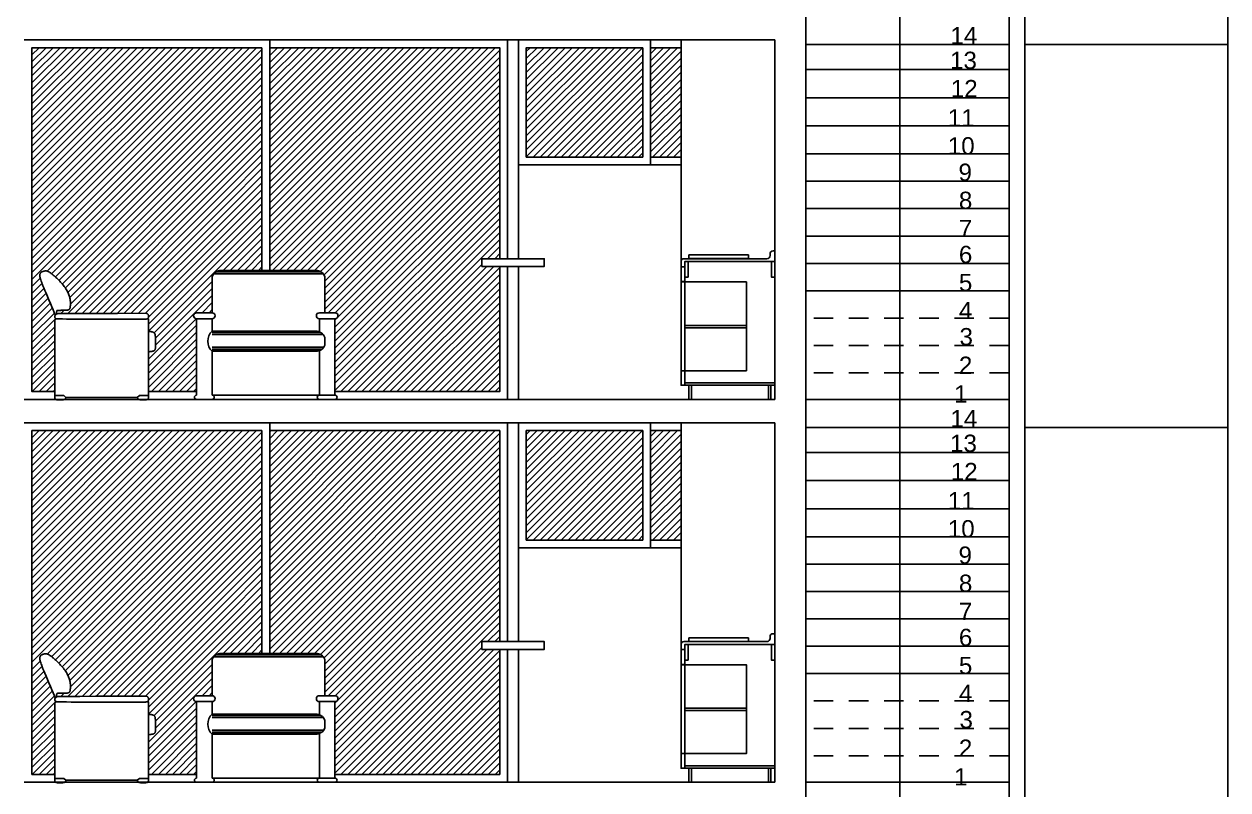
# Model space of a CAD drawing. Header units: millimetres. Extents: x 1217 to 2428, y 234 to 644.
# Drawn here: x 2238.77 to 2246.47, y 411.65 to 416.55 of the extents above; entities that cross this region are included whole.
import ezdxf

# ---------------------------------------------------------------- set-up
doc = ezdxf.new("R2010")
doc.units = ezdxf.units.MM
doc.linetypes.add('HIDDEN2', pattern=[0.1875, 0.125, -0.0625])
for name, color, linetype in [('0.1', 251, 'Continuous'), ('0.2', 2, 'Continuous'), ('0.3', 6, 'Continuous'), ('ESTRUCTURA', 3, 'Continuous'), ('MURO', 5, 'Continuous')]:
    doc.layers.add(name, color=color, linetype=linetype)
doc.styles.get("Standard").update_dxf_attribs({"font": 'arial.ttf'})
pattern_1 = [(45, (422.33998, -285.473547), (-0.0224506403, 0.0224506403), [])]
pattern_2 = [(45, (422.33998, -283.023547), (-0.0224506403, 0.0224506403), [])]

# ---------------------------------------------------------------- blocks, each defined once
blk = doc.blocks.new('sillon elv 1')
at = {"layer": '0.2'}
blk.add_line((382065.2343, 7753267.5813), (382065.6901, 7753267.5813), dxfattribs=at)
for points in [[(382065.1739, 7753268.114), (382065.1742, 7753268.1156), (382065.1744, 7753268.1172), (382065.1745, 7753268.1189), (382065.1746, 7753268.1205), (382065.1745, 7753268.1222), (382065.1745, 7753268.1238), (382065.1744, 7753268.1253), (382065.1744, 7753268.1268), (382065.1745, 7753268.1281), (382065.1745, 7753268.1294), (382065.1747, 7753268.1306), (382065.1749, 7753268.1316), (382065.1751, 7753268.1326), (382065.1753, 7753268.1335), (382065.1756, 7753268.1342), (382065.1759, 7753268.1349), (382065.1762, 7753268.1355), (382065.1765, 7753268.136), (382065.1768, 7753268.1364), (382065.1771, 7753268.1368), (382065.1775, 7753268.1371), (382065.178, 7753268.1373), (382065.1785, 7753268.1375), (382065.179, 7753268.1376), (382065.1796, 7753268.1377), (382065.1804, 7753268.1378), (382065.1814, 7753268.1379), (382065.1828, 7753268.1379), (382065.1846, 7753268.138), (382065.187, 7753268.138), (382065.19, 7753268.1381), (382065.1937, 7753268.1381), (382065.1982, 7753268.1381), (382065.2034, 7753268.1382), (382065.2089, 7753268.1383), (382065.2147, 7753268.1384), (382065.2204, 7753268.1385), (382065.2259, 7753268.1386), (382065.231, 7753268.1388), (382065.2353, 7753268.139), (382065.2389, 7753268.1392), (382065.2417, 7753268.1395), (382065.2439, 7753268.1397), (382065.2455, 7753268.14), (382065.2467, 7753268.1403), (382065.2476, 7753268.1405), (382065.2482, 7753268.1408), (382065.2488, 7753268.141), (382065.2493, 7753268.1412), (382065.2498, 7753268.1413), (382065.2504, 7753268.1415), (382065.2509, 7753268.1417), (382065.2515, 7753268.142), (382065.2522, 7753268.1423), (382065.2529, 7753268.1426), (382065.2537, 7753268.1431), (382065.2545, 7753268.1437), (382065.2554, 7753268.1444), (382065.2563, 7753268.1454), (382065.2572, 7753268.1465), (382065.2581, 7753268.148), (382065.2589, 7753268.1498), (382065.2597, 7753268.1519), (382065.2604, 7753268.1545), (382065.2611, 7753268.1574), (382065.2616, 7753268.1608), (382065.262, 7753268.1645), (382065.2624, 7753268.1685), (382065.2626, 7753268.1727), (382065.2627, 7753268.1771), (382065.2627, 7753268.1816), (382065.2627, 7753268.1863), (382065.2625, 7753268.1909), (382065.2622, 7753268.1956), (382065.2617, 7753268.2004), (382065.2611, 7753268.2053), (382065.2603, 7753268.2102), (382065.2593, 7753268.2154), (382065.258, 7753268.2207), (382065.2565, 7753268.2262), (382065.2547, 7753268.2319), (382065.2526, 7753268.2378), (382065.2501, 7753268.2439), (382065.2474, 7753268.2502), (382065.2443, 7753268.2566), (382065.2408, 7753268.2632), (382065.2369, 7753268.2699), (382065.2327, 7753268.2767), (382065.228, 7753268.2836), (382065.2229, 7753268.2906), (382065.2176, 7753268.2976), (382065.212, 7753268.3046), (382065.2061, 7753268.3115), (382065.2001, 7753268.3182), (382065.194, 7753268.3249), (382065.1878, 7753268.3313), (382065.1816, 7753268.3375), (382065.1754, 7753268.3434), (382065.1694, 7753268.349), (382065.1635, 7753268.3543), (382065.1578, 7753268.3592), (382065.1525, 7753268.3637), (382065.1475, 7753268.3679), (382065.1429, 7753268.3715), (382065.1387, 7753268.3747), (382065.135, 7753268.3775), (382065.1316, 7753268.3799), (382065.1286, 7753268.382), (382065.1259, 7753268.3837), (382065.1233, 7753268.3851), (382065.1209, 7753268.3863), (382065.1187, 7753268.3874), (382065.1165, 7753268.3882), (382065.1144, 7753268.3889), (382065.1123, 7753268.3895), (382065.1103, 7753268.3899), (382065.1083, 7753268.3902), (382065.1063, 7753268.3904), (382065.1044, 7753268.3905), (382065.1024, 7753268.3904), (382065.1005, 7753268.3903), (382065.0985, 7753268.39), (382065.0966, 7753268.3897), (382065.0947, 7753268.3894), (382065.0929, 7753268.3889), (382065.0912, 7753268.3885), (382065.0896, 7753268.388), (382065.088, 7753268.3876), (382065.0866, 7753268.3872), (382065.0853, 7753268.3867), (382065.084, 7753268.3863), (382065.0829, 7753268.3859), (382065.0818, 7753268.3854), (382065.0808, 7753268.385), (382065.0798, 7753268.3846), (382065.0789, 7753268.3841), (382065.0779, 7753268.3836), (382065.077, 7753268.3831), (382065.0761, 7753268.3825), (382065.0752, 7753268.3818), (382065.0743, 7753268.3811), (382065.0735, 7753268.3803), (382065.0726, 7753268.3794), (382065.0718, 7753268.3784), (382065.071, 7753268.3773), (382065.0702, 7753268.376), (382065.0695, 7753268.3746), (382065.0688, 7753268.3731), (382065.0682, 7753268.3715), (382065.0677, 7753268.3697), (382065.0672, 7753268.3679), (382065.0668, 7753268.3659), (382065.0666, 7753268.3638), (382065.0665, 7753268.3614), (382065.0666, 7753268.3588), (382065.0669, 7753268.3558), (382065.0675, 7753268.3524), (382065.0683, 7753268.3484), (382065.0695, 7753268.3438), (382065.0711, 7753268.3385), (382065.0731, 7753268.3324), (382065.0756, 7753268.3252), (382065.0787, 7753268.3168), (382065.0825, 7753268.3069), (382065.0871, 7753268.2952), (382065.0925, 7753268.2816), (382065.099, 7753268.2658), (382065.1066, 7753268.2475), (382065.1153, 7753268.2269), (382065.1246, 7753268.2047), (382065.1341, 7753268.1823), (382065.1433, 7753268.1607), (382065.1516, 7753268.1412), (382065.1585, 7753268.125), (382065.1635, 7753268.1132), (382065.1662, 7753268.107)], [(382065.7482, 7753268.1195), (382065.7512, 7753268.1185), (382065.7538, 7753268.1173), (382065.7559, 7753268.1159), (382065.7576, 7753268.1144), (382065.759, 7753268.1129), (382065.7601, 7753268.1112), (382065.761, 7753268.1096), (382065.7617, 7753268.1079), (382065.7622, 7753268.1063), (382065.7626, 7753268.1048), (382065.7628, 7753268.1033), (382065.7629, 7753268.1018), (382065.763, 7753268.1004), (382065.7629, 7753268.0991), (382065.7628, 7753268.0978), (382065.7626, 7753268.0966), (382065.7624, 7753268.0954), (382065.7621, 7753268.0943), (382065.7618, 7753268.0932), (382065.7614, 7753268.0922), (382065.7609, 7753268.0912), (382065.7604, 7753268.0903), (382065.7599, 7753268.0894), (382065.7593, 7753268.0885), (382065.7586, 7753268.0877), (382065.7578, 7753268.0869), (382065.757, 7753268.0861), (382065.756, 7753268.0854), (382065.7551, 7753268.0847), (382065.754, 7753268.0841), (382065.7529, 7753268.0835), (382065.7517, 7753268.083), (382065.7502, 7753268.0826), (382065.7476, 7753268.0823), (382065.7428, 7753268.082), (382065.7348, 7753268.0818), (382065.7223, 7753268.0816), (382065.7045, 7753268.0815), (382065.6801, 7753268.0814), (382065.6482, 7753268.0813), (382065.6082, 7753268.0812), (382065.5617, 7753268.0812), (382065.5109, 7753268.0812), (382065.458, 7753268.0813), (382065.4051, 7753268.0813), (382065.3544, 7753268.0815), (382065.3081, 7753268.0817), (382065.2683, 7753268.0819), (382065.2366, 7753268.0823), (382065.2126, 7753268.0827), (382065.1951, 7753268.0832), (382065.1831, 7753268.0837), (382065.1755, 7753268.0842), (382065.1711, 7753268.0848), (382065.169, 7753268.0854), (382065.168, 7753268.0859), (382065.1673, 7753268.0865), (382065.1666, 7753268.0871), (382065.166, 7753268.0877), (382065.1655, 7753268.0884), (382065.1649, 7753268.0891), (382065.1645, 7753268.0899), (382065.164, 7753268.0907), (382065.1636, 7753268.0917), (382065.1633, 7753268.0927), (382065.1629, 7753268.0939), (382065.1627, 7753268.0951), (382065.1625, 7753268.0963), (382065.1623, 7753268.0976), (382065.1623, 7753268.0988), (382065.1623, 7753268.1), (382065.1625, 7753268.1011), (382065.1628, 7753268.1021), (382065.1632, 7753268.1031), (382065.1636, 7753268.1039), (382065.1642, 7753268.1048), (382065.1648, 7753268.1056), (382065.1655, 7753268.1063), (382065.1662, 7753268.1071), (382065.1669, 7753268.1078), (382065.1676, 7753268.1086), (382065.1684, 7753268.1094), (382065.1691, 7753268.1101), (382065.1699, 7753268.1109), (382065.1707, 7753268.1116), (382065.1716, 7753268.1124), (382065.1724, 7753268.113), (382065.1733, 7753268.1137), (382065.1743, 7753268.1143), (382065.1753, 7753268.1148), (382065.1764, 7753268.1153), (382065.1774, 7753268.1157), (382065.1785, 7753268.1161), (382065.1796, 7753268.1164), (382065.1807, 7753268.1167), (382065.1818, 7753268.1169), (382065.1839, 7753268.1172), (382065.1926, 7753268.1174), (382065.2144, 7753268.1176), (382065.2558, 7753268.1178), (382065.3233, 7753268.1181), (382065.4235, 7753268.1185), (382065.563, 7753268.1189), (382065.7482, 7753268.1195)], [(382065.1727, 7753268.0846), (382065.1704, 7753268.0832), (382065.1685, 7753268.0819), (382065.1669, 7753268.0806), (382065.1657, 7753268.0794), (382065.1647, 7753268.0781), (382065.164, 7753268.0769), (382065.1634, 7753268.0758), (382065.1631, 7753268.0746), (382065.1628, 7753268.0726), (382065.1626, 7753268.0652), (382065.1625, 7753268.047), (382065.1624, 7753268.0127), (382065.1624, 7753267.9567), (382065.1624, 7753267.8738), (382065.1624, 7753267.7584), (382065.1624, 7753267.6053)], [(382065.7621, 7753268.0013), (382065.7666, 7753268.0017), (382065.7707, 7753268.0019), (382065.7743, 7753268.0019), (382065.7775, 7753268.0017), (382065.7804, 7753268.0013), (382065.783, 7753268.0009), (382065.7852, 7753268.0003), (382065.7873, 7753267.9997), (382065.7892, 7753267.9991), (382065.791, 7753267.9984), (382065.7926, 7753267.9978), (382065.7941, 7753267.9971), (382065.7954, 7753267.9963), (382065.7966, 7753267.9955), (382065.7977, 7753267.9947), (382065.7987, 7753267.9938), (382065.7996, 7753267.9929), (382065.8005, 7753267.9919), (382065.8012, 7753267.9909), (382065.8018, 7753267.9898), (382065.8024, 7753267.9888), (382065.803, 7753267.9877), (382065.8034, 7753267.9866), (382065.8039, 7753267.9855), (382065.8043, 7753267.9843), (382065.8046, 7753267.9831), (382065.8049, 7753267.9816), (382065.8052, 7753267.9797), (382065.8055, 7753267.9773), (382065.8058, 7753267.9743), (382065.806, 7753267.9705), (382065.8062, 7753267.9658), (382065.8064, 7753267.9601), (382065.8066, 7753267.9536), (382065.8068, 7753267.9466), (382065.8069, 7753267.9394), (382065.8071, 7753267.9322), (382065.8072, 7753267.9251), (382065.8072, 7753267.9186), (382065.8072, 7753267.9129), (382065.8072, 7753267.9081), (382065.8072, 7753267.9041), (382065.807, 7753267.901), (382065.8069, 7753267.8984), (382065.8067, 7753267.8964), (382065.8065, 7753267.8948), (382065.8062, 7753267.8934), (382065.8059, 7753267.8922), (382065.8056, 7753267.891), (382065.8053, 7753267.8898), (382065.8048, 7753267.8887), (382065.8044, 7753267.8876), (382065.8039, 7753267.8865), (382065.8033, 7753267.8855), (382065.8027, 7753267.8845), (382065.802, 7753267.8836), (382065.8012, 7753267.8828), (382065.8004, 7753267.882), (382065.7995, 7753267.8812), (382065.7986, 7753267.8805), (382065.7976, 7753267.8799), (382065.7966, 7753267.8793), (382065.7955, 7753267.8787), (382065.7944, 7753267.8782), (382065.7933, 7753267.8777), (382065.7918, 7753267.8772), (382065.7898, 7753267.8767), (382065.787, 7753267.8762), (382065.783, 7753267.8755), (382065.7778, 7753267.8748), (382065.7709, 7753267.874), (382065.7621, 7753267.8731)], [(382065.1619, 7753267.5923), (382065.1619, 7753267.5897), (382065.1619, 7753267.5872), (382065.162, 7753267.585), (382065.1622, 7753267.5829), (382065.1624, 7753267.581), (382065.1627, 7753267.5792), (382065.163, 7753267.5776), (382065.1633, 7753267.5762), (382065.1636, 7753267.5749), (382065.164, 7753267.5737), (382065.1644, 7753267.5727), (382065.1648, 7753267.5718), (382065.1653, 7753267.5709), (382065.1658, 7753267.5702), (382065.1665, 7753267.5695), (382065.1672, 7753267.5689), (382065.168, 7753267.5684), (382065.1689, 7753267.5679), (382065.17, 7753267.5674), (382065.1712, 7753267.5671), (382065.1727, 7753267.5667), (382065.1744, 7753267.5664), (382065.1763, 7753267.5662), (382065.1785, 7753267.566), (382065.1811, 7753267.5658), (382065.1839, 7753267.5657), (382065.1869, 7753267.5657), (382065.19, 7753267.5656), (382065.1932, 7753267.5656), (382065.1965, 7753267.5656), (382065.1997, 7753267.5657), (382065.2028, 7753267.5657), (382065.2058, 7753267.5658), (382065.2087, 7753267.5658), (382065.2114, 7753267.5659), (382065.2139, 7753267.566), (382065.2162, 7753267.5662), (382065.2184, 7753267.5664), (382065.2203, 7753267.5667), (382065.2221, 7753267.5671), (382065.2237, 7753267.5675), (382065.2251, 7753267.5682), (382065.2265, 7753267.5691), (382065.2278, 7753267.5704), (382065.2292, 7753267.5722), (382065.2307, 7753267.5745), (382065.2324, 7753267.5775), (382065.2343, 7753267.5813)], [(382065.7625, 7753267.5923), (382065.7626, 7753267.5897), (382065.7625, 7753267.5872), (382065.7624, 7753267.585), (382065.7623, 7753267.5829), (382065.762, 7753267.581), (382065.7618, 7753267.5792), (382065.7615, 7753267.5776), (382065.7612, 7753267.5762), (382065.7608, 7753267.5749), (382065.7605, 7753267.5737), (382065.7601, 7753267.5727), (382065.7597, 7753267.5718), (382065.7592, 7753267.5709), (382065.7586, 7753267.5702), (382065.758, 7753267.5695), (382065.7573, 7753267.5689), (382065.7565, 7753267.5684), (382065.7556, 7753267.5679), (382065.7545, 7753267.5674), (382065.7533, 7753267.5671), (382065.7518, 7753267.5667), (382065.7501, 7753267.5664), (382065.7482, 7753267.5662), (382065.7459, 7753267.566), (382065.7434, 7753267.5658), (382065.7406, 7753267.5657), (382065.7376, 7753267.5657), (382065.7345, 7753267.5656), (382065.7312, 7753267.5656), (382065.728, 7753267.5656), (382065.7248, 7753267.5657), (382065.7216, 7753267.5657), (382065.7186, 7753267.5658), (382065.7158, 7753267.5658), (382065.7131, 7753267.5659), (382065.7106, 7753267.566), (382065.7083, 7753267.5662), (382065.7061, 7753267.5664), (382065.7041, 7753267.5667), (382065.7024, 7753267.5671), (382065.7008, 7753267.5675), (382065.6993, 7753267.5682), (382065.698, 7753267.5691), (382065.6966, 7753267.5704), (382065.6952, 7753267.5722), (382065.6937, 7753267.5745), (382065.6921, 7753267.5775), (382065.6901, 7753267.5813)]]:
    blk.add_lwpolyline(points, dxfattribs=at)
at = {"layer": '0.2', "elevation": 0}
for points in [[(382065.7529, 7753268.0835), (382065.7621, 7753268.0835), (382065.7621, 7753267.6053)], [(382065.1624, 7753267.6053), (382065.1619, 7753267.5923)], [(382065.2343, 7753267.5813), (382065.2197, 7753267.5923), (382065.1619, 7753267.5923)], [(382065.6901, 7753267.5813), (382065.7047, 7753267.5923), (382065.7636, 7753267.5923)], [(382065.7621, 7753267.6053), (382065.7625, 7753267.5923)]]:
    blk.add_lwpolyline(points, dxfattribs=at)

msp = doc.modelspace()

# ---------------------------------------------------------------- hatches: boundary and pattern name
at = {"layer": '0.1', "ltscale": 3}
h = msp.add_hatch(dxfattribs=at)
h.set_pattern_fill('ANSI31', color=256, scale=0.01)
h.set_pattern_definition(pattern_2)
h.paths.add_polyline_path([(2240.07395, 416.40099), (2238.81771, 416.40099), (2238.81771, 414.20099), (2238.96407, 414.20099), (2238.96407, 414.34078), (2238.96405, 414.45611), (2238.96405, 414.53904), (2238.96407, 414.59499), (2238.96413, 414.62935), (2238.96425, 414.64753), (2238.9645, 414.65673), (2238.96628, 414.66062), (2238.96925, 414.66364), (2238.97388, 414.66681), (2238.97013, 414.66784), (2238.96691, 414.67069), (2238.96503, 414.67439), (2238.96389, 414.67944), (2238.9641, 414.68402), (2238.96571, 414.687), (2238.96782, 414.68941), (2238.9652, 414.69554), (2238.96016, 414.70733), (2238.95324, 414.72355), (2238.94494, 414.74304), (2238.93579, 414.7646), (2238.92628, 414.78704), (2238.91694, 414.80919), (2238.90827, 414.82986), (2238.9007, 414.84811), (2238.89422, 414.86392), (2238.88873, 414.87754), (2238.88414, 414.88919), (2238.88034, 414.89911), (2238.87725, 414.90754), (2238.87476, 414.9147), (2238.87278, 414.92084), (2238.87121, 414.92616), (2238.86944, 414.93295), (2238.86831, 414.93977), (2238.86814, 414.94492), (2238.86863, 414.9492), (2238.86976, 414.95383), (2238.87182, 414.95836), (2238.8746, 414.96228), (2238.87798, 414.96507), (2238.88191, 414.96716), (2238.88562, 414.96863), (2238.88977, 414.96998), (2238.89482, 414.97138), (2238.90037, 414.97248), (2238.90611, 414.97291), (2238.91098, 414.97247), (2238.91503, 414.97161), (2238.91927, 414.97019), (2238.92379, 414.96814), (2238.92883, 414.96527), (2238.93331, 414.96225), (2238.93666, 414.95986), (2238.94038, 414.95708), (2238.94453, 414.95386), (2238.94913, 414.95019), (2238.95415, 414.94607), (2238.95951, 414.94153), (2238.96517, 414.93661), (2238.97106, 414.93133), (2238.97711, 414.92572), (2238.98327, 414.9198), (2238.98948, 414.91362), (2238.99567, 414.9072), (2239.00179, 414.90057), (2239.0078, 414.89379), (2239.01364, 414.8869), (2239.01926, 414.87993), (2239.02462, 414.87294), (2239.02966, 414.86596), (2239.03433, 414.85904), (2239.0386, 414.85222), (2239.04246, 414.84552), (2239.04594, 414.83894), (2239.04906, 414.83251), (2239.05182, 414.82624), (2239.05425, 414.82014), (2239.05636, 414.81423), (2239.05818, 414.80852), (2239.0597, 414.80302), (2239.06097, 414.79772), (2239.06199, 414.79258), (2239.0628, 414.78759), (2239.06342, 414.78272), (2239.06387, 414.77795), (2239.06417, 414.77325), (2239.06435, 414.7686), (2239.06442, 414.76399), (2239.06439, 414.75945), (2239.06426, 414.75504), (2239.06391, 414.74866), (2239.06305, 414.74122), (2239.06181, 414.73539), (2239.05989, 414.73024), (2239.05722, 414.72678), (2239.05413, 414.72459), (2239.05014, 414.72319), (2239.04856, 414.72255), (2239.04466, 414.72191), (2239.0406, 414.72155), (2239.03702, 414.72133), (2239.03263, 414.72113), (2239.02757, 414.72097), (2239.02208, 414.72083), (2239.01635, 414.72071), (2239.0106, 414.72062), (2239.00505, 414.72054), (2238.99991, 414.72048), (2238.99539, 414.72043), (2238.99164, 414.72039), (2238.98864, 414.72036), (2238.98627, 414.72032), (2238.98445, 414.72028), (2238.98308, 414.72023), (2238.98205, 414.72016), (2238.98128, 414.72007), (2238.98067, 414.71996), (2238.98013, 414.71981), (2238.97965, 414.71963), (2238.97921, 414.7194), (2238.97882, 414.71911), (2238.97846, 414.71876), (2238.97813, 414.71834), (2238.97783, 414.71784), (2238.97753, 414.71726), (2238.97726, 414.71658), (2238.97699, 414.7158), (2238.97675, 414.71493), (2238.97654, 414.71396), (2238.97636, 414.7129), (2238.97622, 414.71173), (2238.97613, 414.71047), (2238.97609, 414.7091), (2238.9761, 414.70764), (2238.97615, 414.70609), (2238.97631, 414.70113), (2238.97574, 414.69655), (2238.97947, 414.69826), (2238.98397, 414.69947), (2238.99429, 414.69971), (2239.01605, 414.69992), (2239.05743, 414.70016), (2239.12496, 414.70045), (2239.22518, 414.70081), (2239.36464, 414.70126), (2239.54989, 414.70183), (2239.55429, 414.70034), (2239.55852, 414.69763), (2239.56133, 414.6945), (2239.56346, 414.69049), (2239.56459, 414.68571), (2239.56466, 414.68155), (2239.56397, 414.67704), (2239.56248, 414.67303), (2239.55994, 414.6695), (2239.55539, 414.66585), (2239.56375, 414.66585), (2239.56375, 414.58366), (2239.56831, 414.58408), (2239.57425, 414.58435), (2239.58064, 414.58393), (2239.58568, 414.58299), (2239.59104, 414.58144), (2239.59589, 414.57942), (2239.5995, 414.57711), (2239.60215, 414.57438), (2239.60411, 414.57124), (2239.60597, 414.56691), (2239.60679, 414.56311), (2239.60733, 414.5584), (2239.60768, 414.5528), (2239.6079, 414.54809), (2239.6081, 414.54241), (2239.6083, 414.53596), (2239.60847, 414.52899), (2239.60862, 414.52175), (2239.60875, 414.51449), (2239.60884, 414.50749), (2239.6089, 414.50098), (2239.60892, 414.49522), (2239.60888, 414.4881), (2239.60863, 414.4805), (2239.60801, 414.47596), (2239.60676, 414.47138), (2239.60475, 414.46715), (2239.60186, 414.4639), (2239.59838, 414.46163), (2239.59467, 414.45985), (2239.59037, 414.45877), (2239.5847, 414.45788), (2239.57943, 414.45719), (2239.57253, 414.45638), (2239.56375, 414.45543), (2239.56375, 414.20099), (2239.87123, 414.20099), (2239.87123, 414.66691, -1), (2239.87123, 414.70486), (2239.97123, 414.70486), (2239.97123, 414.93579, -0.3308101), (2240.02982, 414.97581), (2240.07395, 414.97581)])
h = msp.add_hatch(dxfattribs=at)
h.set_pattern_fill('ANSI31', color=256, scale=0.01)
h.set_pattern_definition(pattern_2)
h.paths.add_polyline_path([(2240.28961, 416.40099), (2240.07395, 416.40099), (2240.07395, 414.97581), (2240.28961, 414.97581)])
h.paths.add_polyline_path([(2241.67351, 416.40099), (2240.33961, 416.40099), (2240.33961, 414.97581), (2240.6335, 414.97581, -0.3308107), (2240.69209, 414.93579), (2240.69209, 414.70486), (2240.75706, 414.70486, -1), (2240.75706, 414.66691), (2240.75706, 414.20099), (2241.67351, 414.20099)])
h.paths.add_polyline_path([(2241.81152, 416.40099), (2241.67351, 416.40099), (2241.67351, 414.20099), (2241.81152, 414.20099), (2241.81152, 415.00099), (2241.69651, 415.00099), (2241.69651, 415.05099), (2241.81152, 415.05099)])
h.paths.add_polyline_path([(2242.7263, 416.40099), (2241.98152, 416.40099), (2241.98152, 415.70099), (2242.7263, 415.70099)])
h.paths.add_polyline_path([(2242.97135, 416.40099), (2242.7763, 416.40099), (2242.7763, 415.70099), (2242.97135, 415.70099)])
h = msp.add_hatch(dxfattribs=at)
h.set_pattern_fill('ANSI31', color=256, scale=0.01)
h.set_pattern_definition(pattern_1)
h.paths.add_polyline_path([(2240.07395, 413.95099), (2238.81771, 413.95099), (2238.81771, 411.75099), (2238.96407, 411.75099), (2238.96407, 411.89078), (2238.96405, 412.00611), (2238.96405, 412.08904), (2238.96407, 412.14499), (2238.96413, 412.17935), (2238.96425, 412.19753), (2238.9645, 412.20673), (2238.96628, 412.21062), (2238.96925, 412.21364), (2238.97388, 412.21681), (2238.97013, 412.21784), (2238.96691, 412.22069), (2238.96503, 412.22439), (2238.96389, 412.22944), (2238.9641, 412.23402), (2238.96571, 412.237), (2238.96782, 412.23941), (2238.9652, 412.24554), (2238.96016, 412.25732), (2238.95324, 412.27355), (2238.94494, 412.29304), (2238.93579, 412.3146), (2238.92628, 412.33704), (2238.91694, 412.35919), (2238.90827, 412.37986), (2238.9007, 412.39811), (2238.89422, 412.41392), (2238.88873, 412.42754), (2238.88414, 412.43919), (2238.88034, 412.44911), (2238.87725, 412.45754), (2238.87476, 412.4647), (2238.87278, 412.47084), (2238.87121, 412.47616), (2238.86944, 412.48295), (2238.86831, 412.48977), (2238.86814, 412.49492), (2238.86863, 412.4992), (2238.86976, 412.50383), (2238.87182, 412.50836), (2238.8746, 412.51228), (2238.87798, 412.51507), (2238.88191, 412.51716), (2238.88562, 412.51863), (2238.88977, 412.51998), (2238.89482, 412.52138), (2238.90037, 412.52248), (2238.90611, 412.52291), (2238.91098, 412.52247), (2238.91503, 412.52161), (2238.91927, 412.52019), (2238.92379, 412.51814), (2238.92883, 412.51527), (2238.93331, 412.51225), (2238.93666, 412.50986), (2238.94038, 412.50708), (2238.94453, 412.50386), (2238.94913, 412.50019), (2238.95415, 412.49607), (2238.95951, 412.49153), (2238.96517, 412.48661), (2238.97106, 412.48133), (2238.97711, 412.47572), (2238.98327, 412.4698), (2238.98948, 412.46362), (2238.99567, 412.4572), (2239.00179, 412.45057), (2239.0078, 412.44379), (2239.01364, 412.4369), (2239.01926, 412.42993), (2239.02462, 412.42294), (2239.02966, 412.41596), (2239.03433, 412.40904), (2239.0386, 412.40222), (2239.04246, 412.39552), (2239.04594, 412.38894), (2239.04906, 412.38251), (2239.05182, 412.37624), (2239.05425, 412.37014), (2239.05636, 412.36423), (2239.05818, 412.35852), (2239.0597, 412.35302), (2239.06097, 412.34772), (2239.06199, 412.34258), (2239.0628, 412.33759), (2239.06342, 412.33272), (2239.06387, 412.32795), (2239.06417, 412.32325), (2239.06435, 412.3186), (2239.06442, 412.31399), (2239.06439, 412.30945), (2239.06426, 412.30504), (2239.06391, 412.29866), (2239.06305, 412.29122), (2239.06181, 412.28539), (2239.05989, 412.28024), (2239.05722, 412.27678), (2239.05413, 412.27459), (2239.05014, 412.27319), (2239.04856, 412.27255), (2239.04466, 412.27191), (2239.0406, 412.27155), (2239.03702, 412.27133), (2239.03263, 412.27113), (2239.02757, 412.27097), (2239.02208, 412.27083), (2239.01635, 412.27071), (2239.0106, 412.27062), (2239.00505, 412.27054), (2238.99991, 412.27048), (2238.99539, 412.27043), (2238.99164, 412.27039), (2238.98864, 412.27036), (2238.98627, 412.27032), (2238.98445, 412.27028), (2238.98308, 412.27023), (2238.98205, 412.27016), (2238.98128, 412.27007), (2238.98067, 412.26996), (2238.98013, 412.26981), (2238.97965, 412.26963), (2238.97921, 412.2694), (2238.97882, 412.26911), (2238.97846, 412.26876), (2238.97813, 412.26834), (2238.97783, 412.26784), (2238.97753, 412.26726), (2238.97726, 412.26658), (2238.97699, 412.2658), (2238.97675, 412.26493), (2238.97654, 412.26396), (2238.97636, 412.2629), (2238.97622, 412.26173), (2238.97613, 412.26047), (2238.97609, 412.2591), (2238.9761, 412.25764), (2238.97615, 412.25609), (2238.97631, 412.25113), (2238.97574, 412.24655), (2238.97947, 412.24826), (2238.98397, 412.24947), (2238.99429, 412.24971), (2239.01605, 412.24992), (2239.05743, 412.25016), (2239.12496, 412.25045), (2239.22518, 412.25081), (2239.36464, 412.25126), (2239.54989, 412.25182), (2239.55429, 412.25034), (2239.55852, 412.24763), (2239.56133, 412.2445), (2239.56346, 412.24049), (2239.56459, 412.23571), (2239.56466, 412.23155), (2239.56397, 412.22704), (2239.56248, 412.22303), (2239.55994, 412.2195), (2239.55539, 412.21585), (2239.56375, 412.21585), (2239.56375, 412.13366), (2239.56831, 412.13408), (2239.57425, 412.13435), (2239.58064, 412.13393), (2239.58568, 412.13299), (2239.59104, 412.13144), (2239.59589, 412.12942), (2239.5995, 412.12711), (2239.60215, 412.12438), (2239.60411, 412.12124), (2239.60597, 412.11691), (2239.60679, 412.11311), (2239.60733, 412.1084), (2239.60768, 412.1028), (2239.6079, 412.09809), (2239.6081, 412.09241), (2239.6083, 412.08596), (2239.60847, 412.07899), (2239.60862, 412.07175), (2239.60875, 412.06449), (2239.60884, 412.05749), (2239.6089, 412.05098), (2239.60892, 412.04522), (2239.60888, 412.0381), (2239.60863, 412.0305), (2239.60801, 412.02596), (2239.60676, 412.02138), (2239.60475, 412.01715), (2239.60186, 412.0139), (2239.59838, 412.01163), (2239.59467, 412.00985), (2239.59037, 412.00877), (2239.5847, 412.00788), (2239.57943, 412.00719), (2239.57253, 412.00638), (2239.56375, 412.00543), (2239.56375, 411.75099), (2239.87123, 411.75099), (2239.87123, 412.21691, -1), (2239.87123, 412.25486), (2239.97123, 412.25486), (2239.97123, 412.48579, -0.3308101), (2240.02982, 412.52581), (2240.07395, 412.52581)])
h = msp.add_hatch(dxfattribs=at)
h.set_pattern_fill('ANSI31', color=256, scale=0.01)
h.set_pattern_definition(pattern_1)
h.paths.add_polyline_path([(2240.28961, 413.95099), (2240.07395, 413.95099), (2240.07395, 412.52581), (2240.28961, 412.52581)])
h.paths.add_polyline_path([(2241.67351, 413.95099), (2240.33961, 413.95099), (2240.33961, 412.52581), (2240.6335, 412.52581, -0.3308107), (2240.69209, 412.48579), (2240.69209, 412.25486), (2240.75706, 412.25486, -1), (2240.75706, 412.21691), (2240.75706, 411.75099), (2241.67351, 411.75099)])
h.paths.add_polyline_path([(2241.81152, 413.95099), (2241.67351, 413.95099), (2241.67351, 411.75099), (2241.81152, 411.75099), (2241.81152, 412.55099), (2241.69651, 412.55099), (2241.69651, 412.60099), (2241.81152, 412.60099)])
h.paths.add_polyline_path([(2242.7263, 413.95099), (2241.98152, 413.95099), (2241.98152, 413.25099), (2242.7263, 413.25099)])
h.paths.add_polyline_path([(2242.97135, 413.95099), (2242.7763, 413.95099), (2242.7763, 413.25099), (2242.97135, 413.25099)])

# ---------------------------------------------------------------- linework, layer by layer
at = {"layer": '0.1', "ltscale": 3, "elevation": 0}
for points in [[(2244.37108, 414.12099), (2244.37108, 416.60099)], [(2240.33961, 416.45099), (2240.33961, 414.97581)], [(2242.97135, 415.65099), (2241.93152, 415.65099), (2241.93152, 416.45099), (2243.57108, 416.45099)], [(2242.7763, 416.45099), (2242.7763, 415.65099)], [(2244.37108, 414.14099), (2244.3714, 416.48617)], [(2240.28961, 416.40099), (2238.81771, 416.40099), (2238.81771, 414.20099), (2238.96407, 414.20099)], [(2240.28961, 416.40099), (2240.28961, 414.97581)], [(2241.81152, 415.05099), (2241.81152, 416.40099), (2240.33961, 416.40099)], [(2242.7263, 415.70099), (2241.98152, 415.70099), (2241.98152, 416.40099), (2242.7263, 416.40099)], [(2242.7263, 416.40099), (2242.7263, 415.70099)], [(2242.7763, 416.40099), (2242.97135, 416.40099)], [(2245.17108, 416.42099), (2246.47108, 416.42099)], [(2245.17108, 416.42099), (2246.47108, 416.42099)], [(2242.97135, 415.70099), (2242.7763, 415.70099)], [(2240.75706, 414.20099), (2241.81152, 414.20099), (2241.81152, 415.00099)], [(2239.56375, 414.20099), (2239.87123, 414.20099)], [(2244.37108, 411.67099), (2244.37108, 414.15099)], [(2240.33961, 414.00099), (2240.33961, 412.52581)], [(2242.97135, 413.20099), (2241.93152, 413.20099), (2241.93152, 414.00099), (2243.57108, 414.00099)], [(2242.7763, 414.00099), (2242.7763, 413.20099)], [(2244.37108, 411.69099), (2244.3714, 414.03617)], [(2240.28961, 413.95099), (2238.81771, 413.95099), (2238.81771, 411.75099), (2238.96407, 411.75099)], [(2240.28961, 413.95099), (2240.28961, 412.52581)], [(2241.81152, 412.60099), (2241.81152, 413.95099), (2240.33961, 413.95099)], [(2242.7263, 413.25099), (2241.98152, 413.25099), (2241.98152, 413.95099), (2242.7263, 413.95099)], [(2242.7263, 413.95099), (2242.7263, 413.25099)], [(2242.7763, 413.95099), (2242.97135, 413.95099)], [(2245.17108, 413.97099), (2246.47108, 413.97099)], [(2245.17108, 413.97099), (2246.47108, 413.97099)], [(2242.97135, 413.25099), (2242.7763, 413.25099)], [(2240.75706, 411.75099), (2241.81152, 411.75099), (2241.81152, 412.55099)], [(2239.56375, 411.75099), (2239.87123, 411.75099)], [(2244.37108, 409.22099), (2244.37108, 411.70099)]]:
    msp.add_lwpolyline(points, dxfattribs=at)
at = {"layer": '0.1', "linetype": 'ByBlock', "elevation": 0}
for points in [[(2239.97123, 414.93579), (2239.97123, 414.70486)], [(2239.97123, 414.93579), (2239.97123, 414.70486)], [(2240.68179, 414.95417), (2239.98152, 414.95417)], [(2240.66791, 414.96648), (2239.99541, 414.96648)], [(2240.63821, 414.97581), (2240.02982, 414.97581)], [(2240.63821, 414.97581), (2240.02982, 414.97581)], [(2240.69209, 414.93579), (2240.69209, 414.70486)], [(2240.69209, 414.93579), (2240.69209, 414.70486)], [(2240.69209, 414.93579), (2240.69209, 414.70486)], [(2239.87123, 414.70486), (2239.97123, 414.70486)], [(2239.87123, 414.70486), (2239.97123, 414.70486)], [(2240.75706, 414.70486), (2240.65706, 414.70486)], [(2240.75706, 414.70486), (2240.65706, 414.70486)], [(2239.87123, 414.66691), (2239.87123, 414.1777)], [(2239.87123, 414.66691), (2239.97123, 414.66691)], [(2239.87123, 414.66691), (2239.87123, 414.1777)], [(2239.87123, 414.66691), (2239.97123, 414.66691)], [(2239.97123, 414.66691), (2239.97123, 414.58706)], [(2239.97123, 414.66691), (2239.97123, 414.58706)], [(2240.65706, 414.66691), (2240.65706, 414.58706)], [(2240.75706, 414.66691), (2240.65706, 414.66691)], [(2240.65706, 414.66691), (2240.65706, 414.58706)], [(2240.75706, 414.66691), (2240.65706, 414.66691)], [(2240.75706, 414.66691), (2240.75706, 414.1777)], [(2240.75706, 414.66691), (2240.75706, 414.1777)], [(2240.63821, 414.58706), (2239.97123, 414.58706)], [(2240.63821, 414.58706), (2239.97123, 414.58706)], [(2240.66627, 414.57874), (2239.97123, 414.57874)], [(2240.68129, 414.56601), (2239.97123, 414.56601)], [(2240.68129, 414.56601), (2239.97123, 414.56601)], [(2240.69209, 414.49849), (2240.69209, 414.54703)], [(2240.68547, 414.48508), (2239.97123, 414.48508)], [(2240.67293, 414.47139), (2239.97123, 414.47139)], [(2240.65706, 414.46233), (2239.97123, 414.46233)], [(2240.65706, 414.46233), (2239.97123, 414.46233)], [(2239.97123, 414.45846), (2239.97123, 414.1777)], [(2240.6335, 414.45846), (2239.97123, 414.45846)], [(2239.97123, 414.45846), (2239.97123, 414.1777)], [(2240.6335, 414.45846), (2239.97123, 414.45846)], [(2240.65706, 414.46233), (2240.65706, 414.18156)], [(2240.65706, 414.45846), (2240.65706, 414.1777)], [(2240.75706, 414.1777), (2239.97123, 414.1777)], [(2240.75706, 414.1777), (2239.97123, 414.1777)], [(2240.66791, 412.51648), (2239.99541, 412.51648)], [(2240.63821, 412.52581), (2240.02982, 412.52581)], [(2240.63821, 412.52581), (2240.02982, 412.52581)], [(2239.97123, 412.48579), (2239.97123, 412.25486)], [(2239.97123, 412.48579), (2239.97123, 412.25486)], [(2240.68179, 412.50417), (2239.98152, 412.50417)], [(2240.69209, 412.48579), (2240.69209, 412.25486)], [(2240.69209, 412.48579), (2240.69209, 412.25486)], [(2240.69209, 412.48579), (2240.69209, 412.25486)], [(2239.87123, 412.25486), (2239.97123, 412.25486)], [(2239.87123, 412.25486), (2239.97123, 412.25486)], [(2239.87123, 412.21691), (2239.87123, 411.7277)], [(2239.87123, 412.21691), (2239.97123, 412.21691)], [(2239.87123, 412.21691), (2239.87123, 411.7277)], [(2239.87123, 412.21691), (2239.97123, 412.21691)], [(2239.97123, 412.21691), (2239.97123, 412.13706)], [(2239.97123, 412.21691), (2239.97123, 412.13706)], [(2240.75706, 412.25486), (2240.65706, 412.25486)], [(2240.75706, 412.25486), (2240.65706, 412.25486)], [(2240.65706, 412.21691), (2240.65706, 412.13706)], [(2240.75706, 412.21691), (2240.65706, 412.21691)], [(2240.65706, 412.21691), (2240.65706, 412.13706)], [(2240.75706, 412.21691), (2240.65706, 412.21691)], [(2240.75706, 412.21691), (2240.75706, 411.7277)], [(2240.75706, 412.21691), (2240.75706, 411.7277)], [(2240.63821, 412.13706), (2239.97123, 412.13706)], [(2240.63821, 412.13706), (2239.97123, 412.13706)], [(2240.66627, 412.12874), (2239.97123, 412.12874)], [(2240.68129, 412.11601), (2239.97123, 412.11601)], [(2240.68129, 412.11601), (2239.97123, 412.11601)], [(2240.69209, 412.04849), (2240.69209, 412.09703)], [(2240.68547, 412.03508), (2239.97123, 412.03508)], [(2240.67293, 412.02138), (2239.97123, 412.02138)], [(2240.65706, 412.01233), (2239.97123, 412.01233)], [(2240.65706, 412.01233), (2239.97123, 412.01233)], [(2239.97123, 412.00846), (2239.97123, 411.7277)], [(2240.6335, 412.00846), (2239.97123, 412.00846)], [(2239.97123, 412.00846), (2239.97123, 411.7277)], [(2240.6335, 412.00846), (2239.97123, 412.00846)], [(2240.65706, 412.01233), (2240.65706, 411.73156)], [(2240.65706, 412.00846), (2240.65706, 411.7277)], [(2240.75706, 411.7277), (2239.97123, 411.7277)], [(2240.75706, 411.7277), (2239.97123, 411.7277)]]:
    msp.add_lwpolyline(points, dxfattribs=at)
at = {"layer": '0.1', "linetype": 'HIDDEN2', "elevation": 0}
for points in [[(2245.07108, 414.67099), (2243.77108, 414.67099)], [(2245.07108, 414.49599), (2243.77108, 414.49599)], [(2245.07108, 414.32099), (2243.77108, 414.32099)], [(2245.07108, 412.22099), (2243.77108, 412.22099)], [(2245.07108, 412.04599), (2243.77108, 412.04599)], [(2245.07108, 411.87099), (2243.77108, 411.87099)]]:
    msp.add_lwpolyline(points, dxfattribs=at)
at = {"layer": '0.1', "linetype": 'ByBlock'}
for centre, radius, start, end in [((2240.02746, 414.91637, 0), 0.05949, 87.731971, 160.95095), ((2240.02746, 414.91637, 0), 0.05949, 87.731971, 160.95095), ((2240.63585, 414.91637, 0), 0.05949, 19.04905, 92.268029), ((2240.63585, 414.91637, 0), 0.05949, 19.04905, 92.268029), ((2239.87123, 414.68589, 0), 0.01897, 90, 270), ((2239.87123, 414.68589, 0), 0.01897, 90, 270), ((2239.97123, 414.68589, 0), 0.01897, 270, 90), ((2239.97123, 414.68589, 0), 0.01897, 270, 90), ((2240.65706, 414.68589, 0), 0.01897, 90, 270), ((2240.65706, 414.68589, 0), 0.01897, 90, 270), ((2240.75706, 414.68589, 0), 0.01897, 270, 90), ((2240.75706, 414.68589, 0), 0.01897, 270, 90), ((2240.03266, 414.52276, 0), 0.08893, 133.695506, 226.304494), ((2240.03266, 414.52276, 0), 0.08893, 133.695506, 226.304494), ((2240.63585, 414.52761, 0), 0.05949, 19.04905, 92.268029), ((2240.63585, 414.52761, 0), 0.05949, 19.04905, 92.268029), ((2240.63585, 414.51791, 0), 0.05949, 267.731971, 340.95095), ((2240.63585, 414.51791, 0), 0.05949, 267.731971, 340.95095), ((2239.87123, 414.16435, 0), 0.01335, 90, 270), ((2239.87123, 414.16435, 0), 0.01335, 90, 270), ((2239.97123, 414.16435, 0), 0.01335, 270, 90), ((2239.97123, 414.16435, 0), 0.01335, 270, 90), ((2240.65706, 414.16435, 0), 0.01335, 90, 270), ((2240.65706, 414.16435, 0), 0.01335, 90, 270), ((2240.75706, 414.16435, 0), 0.01335, 270, 90), ((2240.75706, 414.16435, 0), 0.01335, 270, 90), ((2240.02746, 412.46637, 0), 0.05949, 87.731971, 160.95095), ((2240.02746, 412.46637, 0), 0.05949, 87.731971, 160.95095), ((2240.63585, 412.46637, 0), 0.05949, 19.04905, 92.268029), ((2240.63585, 412.46637, 0), 0.05949, 19.04905, 92.268029), ((2239.87123, 412.23589, 0), 0.01897, 90, 270), ((2239.87123, 412.23589, 0), 0.01897, 90, 270), ((2239.97123, 412.23589, 0), 0.01897, 270, 90), ((2239.97123, 412.23589, 0), 0.01897, 270, 90), ((2240.65706, 412.23589, 0), 0.01897, 90, 270), ((2240.65706, 412.23589, 0), 0.01897, 90, 270), ((2240.75706, 412.23589, 0), 0.01897, 270, 90), ((2240.75706, 412.23589, 0), 0.01897, 270, 90), ((2240.03266, 412.07276, 0), 0.08893, 133.695506, 226.304494), ((2240.03266, 412.07276, 0), 0.08893, 133.695506, 226.304494), ((2240.63585, 412.07761, 0), 0.05949, 19.04905, 92.268029), ((2240.63585, 412.07761, 0), 0.05949, 19.04905, 92.268029), ((2240.63585, 412.06791, 0), 0.05949, 267.731971, 340.95095), ((2240.63585, 412.06791, 0), 0.05949, 267.731971, 340.95095), ((2239.87123, 411.71435, 0), 0.01335, 90, 270), ((2239.87123, 411.71435, 0), 0.01335, 90, 270), ((2239.97123, 411.71435, 0), 0.01335, 270, 90), ((2239.97123, 411.71435, 0), 0.01335, 270, 90), ((2240.65706, 411.71435, 0), 0.01335, 90, 270), ((2240.65706, 411.71435, 0), 0.01335, 90, 270), ((2240.75706, 411.71435, 0), 0.01335, 270, 90), ((2240.75706, 411.71435, 0), 0.01335, 270, 90)]:
    msp.add_arc(centre, radius, start, end, dxfattribs=at)
at = {"layer": '0.2', "ltscale": 3, "elevation": 0}
for points in [[(2241.86152, 416.45099), (2241.86152, 415.05099)], [(2241.93152, 416.45099), (2241.93152, 415.05099)], [(2242.97135, 415.03074), (2242.97135, 416.45099)], [(2245.07108, 416.42099), (2243.77108, 416.42099)], [(2245.07108, 416.26099), (2243.77108, 416.26099)], [(2245.07108, 416.08099), (2243.77108, 416.08099)], [(2245.07108, 415.90099), (2243.77108, 415.90099)], [(2241.86152, 415.00099), (2241.86152, 414.15099)], [(2241.93152, 415.00099), (2241.93152, 414.15099)], [(2245.07108, 414.15099), (2243.77108, 414.15099)], [(2241.86152, 414.00099), (2241.86152, 412.60099)], [(2241.93152, 414.00099), (2241.93152, 412.60099)], [(2242.97135, 412.58074), (2242.97135, 414.00099)], [(2245.07108, 413.97099), (2243.77108, 413.97099)], [(2245.07108, 413.81099), (2243.77108, 413.81099)], [(2245.07108, 413.63099), (2243.77108, 413.63099)], [(2245.07108, 413.45099), (2243.77108, 413.45099)], [(2241.86152, 412.55099), (2241.86152, 411.70099)], [(2241.93152, 412.55099), (2241.93152, 411.70099)], [(2245.07108, 411.70099), (2243.77108, 411.70099)]]:
    msp.add_lwpolyline(points, dxfattribs=at)
at = {"layer": '0.2', "elevation": 0}
for points in [[(2243.40279, 415.07485), (2243.02177, 415.07485), (2243.02177, 415.0525), (2243.40279, 415.0525)], [(2242.97135, 414.33413), (2242.99667, 414.33413), (2242.99667, 414.90263), (2242.97135, 414.90263)], [(2242.97151, 414.90263), (2243.39013, 414.90263), (2243.39013, 414.33413), (2242.97151, 414.33413)], [(2243.40279, 412.62485), (2243.02177, 412.62485), (2243.02177, 412.6025), (2243.40279, 412.6025)], [(2242.97135, 411.88413), (2242.99667, 411.88413), (2242.99667, 412.45263), (2242.97135, 412.45263)], [(2242.97151, 412.45263), (2243.39013, 412.45263), (2243.39013, 411.88413), (2242.97151, 411.88413)]]:
    msp.add_lwpolyline(points, close=True, dxfattribs=at)
for points in [[(2243.39013, 414.60918), (2242.99667, 414.60918), (2242.99667, 414.62418), (2243.39013, 414.62418), (2243.39013, 414.60918)], [(2243.39013, 412.15918), (2242.99667, 412.15918), (2242.99667, 412.17418), (2243.39013, 412.17418), (2243.39013, 412.15918)]]:
    msp.add_lwpolyline(points, dxfattribs=at)
at = {"layer": '0.3'}
for p, q in [((2243.54098, 415.08137, 0), (2243.54098, 415.07125, 0)), ((2243.57135, 415.10163, 0), (2243.56123, 415.10163, 0)), ((2243.52072, 415.05099, 0), (2242.98908, 415.05099, 0)), ((2243.52072, 412.60099, 0), (2242.98908, 412.60099, 0)), ((2243.54098, 412.63137, 0), (2243.54098, 412.62125, 0)), ((2243.57135, 412.65163, 0), (2243.56123, 412.65163, 0))]:
    msp.add_line(p, q, dxfattribs=at)
at = {"layer": '0.3', "ltscale": 3, "elevation": 0}
for points in [[(2245.07108, 415.72099), (2243.77108, 415.72099)], [(2245.07108, 415.54599), (2243.77108, 415.54599)], [(2245.07108, 415.37099), (2243.77108, 415.37099)], [(2245.07108, 415.19599), (2243.77108, 415.19599)], [(2245.07108, 413.27099), (2243.77108, 413.27099)], [(2245.07108, 413.09599), (2243.77108, 413.09599)], [(2245.07108, 412.92099), (2243.77108, 412.92099)], [(2245.07108, 412.74599), (2243.77108, 412.74599)]]:
    msp.add_lwpolyline(points, dxfattribs=at)
at = {"layer": '0.3', "elevation": 0}
for points in [[(2243.57135, 415.10163), (2243.57135, 415.03327), (2242.99667, 415.03327)], [(2242.97135, 414.99939), (2242.99667, 414.99939), (2242.99667, 415.03327)], [(2243.57135, 414.24087), (2242.99667, 414.24087), (2242.99667, 414.25587), (2243.57135, 414.25587), (2243.57135, 414.24087)], [(2243.03768, 414.24087), (2243.02249, 414.24087), (2243.02249, 414.15099), (2243.03768, 414.15099), (2243.03768, 414.24087)], [(2243.53034, 414.24087), (2243.54553, 414.24087), (2243.54553, 414.15099), (2243.53034, 414.15099), (2243.53034, 414.24087)], [(2243.57135, 412.65163), (2243.57135, 412.58327), (2242.99667, 412.58327)], [(2242.97135, 412.54939), (2242.99667, 412.54939), (2242.99667, 412.58327)], [(2243.57135, 411.79087), (2242.99667, 411.79087), (2242.99667, 411.80587), (2243.57135, 411.80587), (2243.57135, 411.79087)], [(2243.03768, 411.79087), (2243.02249, 411.79087), (2243.02249, 411.70099), (2243.03768, 411.70099), (2243.03768, 411.79087)], [(2243.53034, 411.79087), (2243.54553, 411.79087), (2243.54553, 411.70099), (2243.53034, 411.70099), (2243.53034, 411.79087)]]:
    msp.add_lwpolyline(points, dxfattribs=at)
for points in [[(2241.69651, 415.00099), (2242.09651, 415.00099), (2242.09651, 415.05099), (2241.69651, 415.05099)], [(2242.99667, 414.99939), (2242.97135, 414.99939), (2242.97135, 414.90438), (2242.99667, 414.90438)], [(2243.01692, 414.93201), (2242.99667, 414.93201), (2242.99667, 415.03327), (2243.01692, 415.03327)], [(2243.57135, 414.93201), (2243.5511, 414.93201), (2243.5511, 415.03327), (2243.57135, 415.03327)], [(2242.99667, 414.33413), (2242.97135, 414.33413), (2242.97135, 414.24087), (2242.99667, 414.24087)], [(2241.69651, 412.55099), (2242.09651, 412.55099), (2242.09651, 412.60099), (2241.69651, 412.60099)], [(2242.99667, 412.54939), (2242.97135, 412.54939), (2242.97135, 412.45438), (2242.99667, 412.45438)], [(2243.01692, 412.48201), (2242.99667, 412.48201), (2242.99667, 412.58327), (2243.01692, 412.58327)], [(2243.57135, 412.48201), (2243.5511, 412.48201), (2243.5511, 412.58327), (2243.57135, 412.58327)], [(2242.99667, 411.88413), (2242.97135, 411.88413), (2242.97135, 411.79087), (2242.99667, 411.79087)]]:
    msp.add_lwpolyline(points, close=True, dxfattribs=at)
for points in [[(2242.99667, 415.05099), (2242.99161, 415.05099, 0.4142136), (2242.97135, 415.03074), (2242.97135, 414.99939)], [(2242.99667, 412.60099), (2242.99161, 412.60099, 0.4142136), (2242.97135, 412.58074), (2242.97135, 412.54939)]]:
    msp.add_lwpolyline(points, format="xyb", dxfattribs=at)
at = {"layer": '0.3'}
for centre, start, end in [((2243.52072, 415.07125, 0), 270, 0), ((2243.56123, 415.08137, 0), 90, 180), ((2243.52072, 412.62125, 0), 270, 0), ((2243.56123, 412.63137, 0), 90, 180)]:
    msp.add_arc(centre, 0.02025, start, end, dxfattribs=at)
at = {"layer": 'MURO', "ltscale": 3, "elevation": 0}
for points in [[(2246.47108, 436.20099), (2246.47108, 374.87099)], [(2243.77108, 436.05099), (2243.77108, 378.27099)], [(2245.17108, 418.87099), (2245.17108, 416.39099)], [(2245.07108, 417.29599), (2245.07108, 416.39099)], [(2245.07108, 416.60099), (2245.07108, 415.02099)], [(2245.17108, 416.60099), (2245.17108, 414.15099)], [(2243.57108, 416.45099), (2238.76771, 416.45099)], [(2243.57108, 416.45099), (2243.57108, 414.15099)], [(2245.07108, 416.42099), (2245.07108, 415.02099)], [(2245.07108, 416.42099), (2245.07108, 413.94099)], [(2245.07108, 415.02099), (2243.77108, 415.02099)], [(2245.07108, 415.02099), (2245.07108, 414.15099)], [(2245.07108, 414.84599), (2243.77108, 414.84599)], [(2245.07108, 414.84599), (2245.07108, 413.94099)], [(2243.57108, 414.15099), (2238.76771, 414.15099)], [(2245.07108, 414.15099), (2245.07108, 412.57099)], [(2245.17108, 414.15099), (2245.17108, 411.70099)], [(2243.57108, 414.00099), (2238.76771, 414.00099)], [(2243.57108, 414.00099), (2243.57108, 411.70099)], [(2245.07108, 413.97099), (2245.07108, 412.57099)], [(2245.17108, 413.97099), (2245.17108, 411.49099)], [(2245.07108, 412.57099), (2243.77108, 412.57099)], [(2245.07108, 412.57099), (2245.07108, 411.70099)], [(2245.07108, 412.39599), (2243.77108, 412.39599)], [(2245.07108, 412.39599), (2245.07108, 411.49099)], [(2243.57108, 411.70099), (2238.76771, 411.70099)], [(2245.07108, 411.70099), (2245.07108, 410.12099)], [(2245.17108, 411.70099), (2245.17108, 409.25099)]]:
    msp.add_lwpolyline(points, dxfattribs=at)

# ---------------------------------------------------------------- block references
at = {"layer": '0.2'}
for p in [(-379826.19833, -7752853.41766, 0), (-379826.19833, -7752855.86766, 0)]:
    msp.add_blockref('sillon elv 1', p, dxfattribs=at)

# ---------------------------------------------------------------- texts
at = {"layer": 'ESTRUCTURA', "color": 1, "char_height": 0.1106475, "width": 0.1026, "attachment_point": 9, "line_spacing_factor": 0.938532}
for s, insert in [('\\fArial|b0|i0|c0|p34|;14', (2244.86706, 416.42231, 0)), ('\\fArial|b0|i0|c0|p34|;13', (2244.86487, 416.26305, 0)), ('\\fArial|b0|i0|c0|p34|;12', (2244.86966, 416.08385, 0)), ('\\fArial|b0|i0|c0|p34|;11', (2244.8505, 415.8969, 0)), ('\\fArial|b0|i0|c0|p34|;10', (2244.8505, 415.7159, 0)), ('\\fArial|b0|i0|c0|p34|;9', (2244.83306, 415.54707, 0)), ('\\fArial|b0|i0|c0|p34|;8', (2244.83542, 415.3673, 0)), ('\\fArial|b0|i0|c0|p34|;7', (2244.83542, 415.18879, 0)), ('\\fArial|b0|i0|c0|p34|;6', (2244.83542, 415.02087, 0)), ('\\fArial|b0|i0|c0|p34|;5', (2244.83542, 414.84123, 0)), ('\\fArial|b0|i0|c0|p34|;4', (2244.83542, 414.66404, 0)), ('\\fArial|b0|i0|c0|p34|;3', (2244.83945, 414.49491, 0)), ('\\fArial|b0|i0|c0|p34|;2', (2244.83542, 414.31369, 0)), ('\\fArial|b0|i0|c0|p34|;1', (2244.80516, 414.13046, 0)), ('\\fArial|b0|i0|c0|p34|;14', (2244.86706, 413.97231, 0)), ('\\fArial|b0|i0|c0|p34|;13', (2244.86487, 413.81305, 0)), ('\\fArial|b0|i0|c0|p34|;12', (2244.86966, 413.63385, 0)), ('\\fArial|b0|i0|c0|p34|;11', (2244.8505, 413.4469, 0)), ('\\fArial|b0|i0|c0|p34|;10', (2244.8505, 413.2659, 0)), ('\\fArial|b0|i0|c0|p34|;9', (2244.83306, 413.09707, 0)), ('\\fArial|b0|i0|c0|p34|;8', (2244.83542, 412.9173, 0)), ('\\fArial|b0|i0|c0|p34|;7', (2244.83542, 412.73879, 0)), ('\\fArial|b0|i0|c0|p34|;6', (2244.83542, 412.57087, 0)), ('\\fArial|b0|i0|c0|p34|;5', (2244.83542, 412.39123, 0)), ('\\fArial|b0|i0|c0|p34|;4', (2244.83542, 412.21404, 0)), ('\\fArial|b0|i0|c0|p34|;3', (2244.83945, 412.04491, 0)), ('\\fArial|b0|i0|c0|p34|;2', (2244.83542, 411.86369, 0)), ('\\fArial|b0|i0|c0|p34|;1', (2244.80516, 411.68046, 0))]:
    msp.add_mtext(s, dxfattribs=dict(at, insert=insert))

doc.saveas('drawing.dxf')
